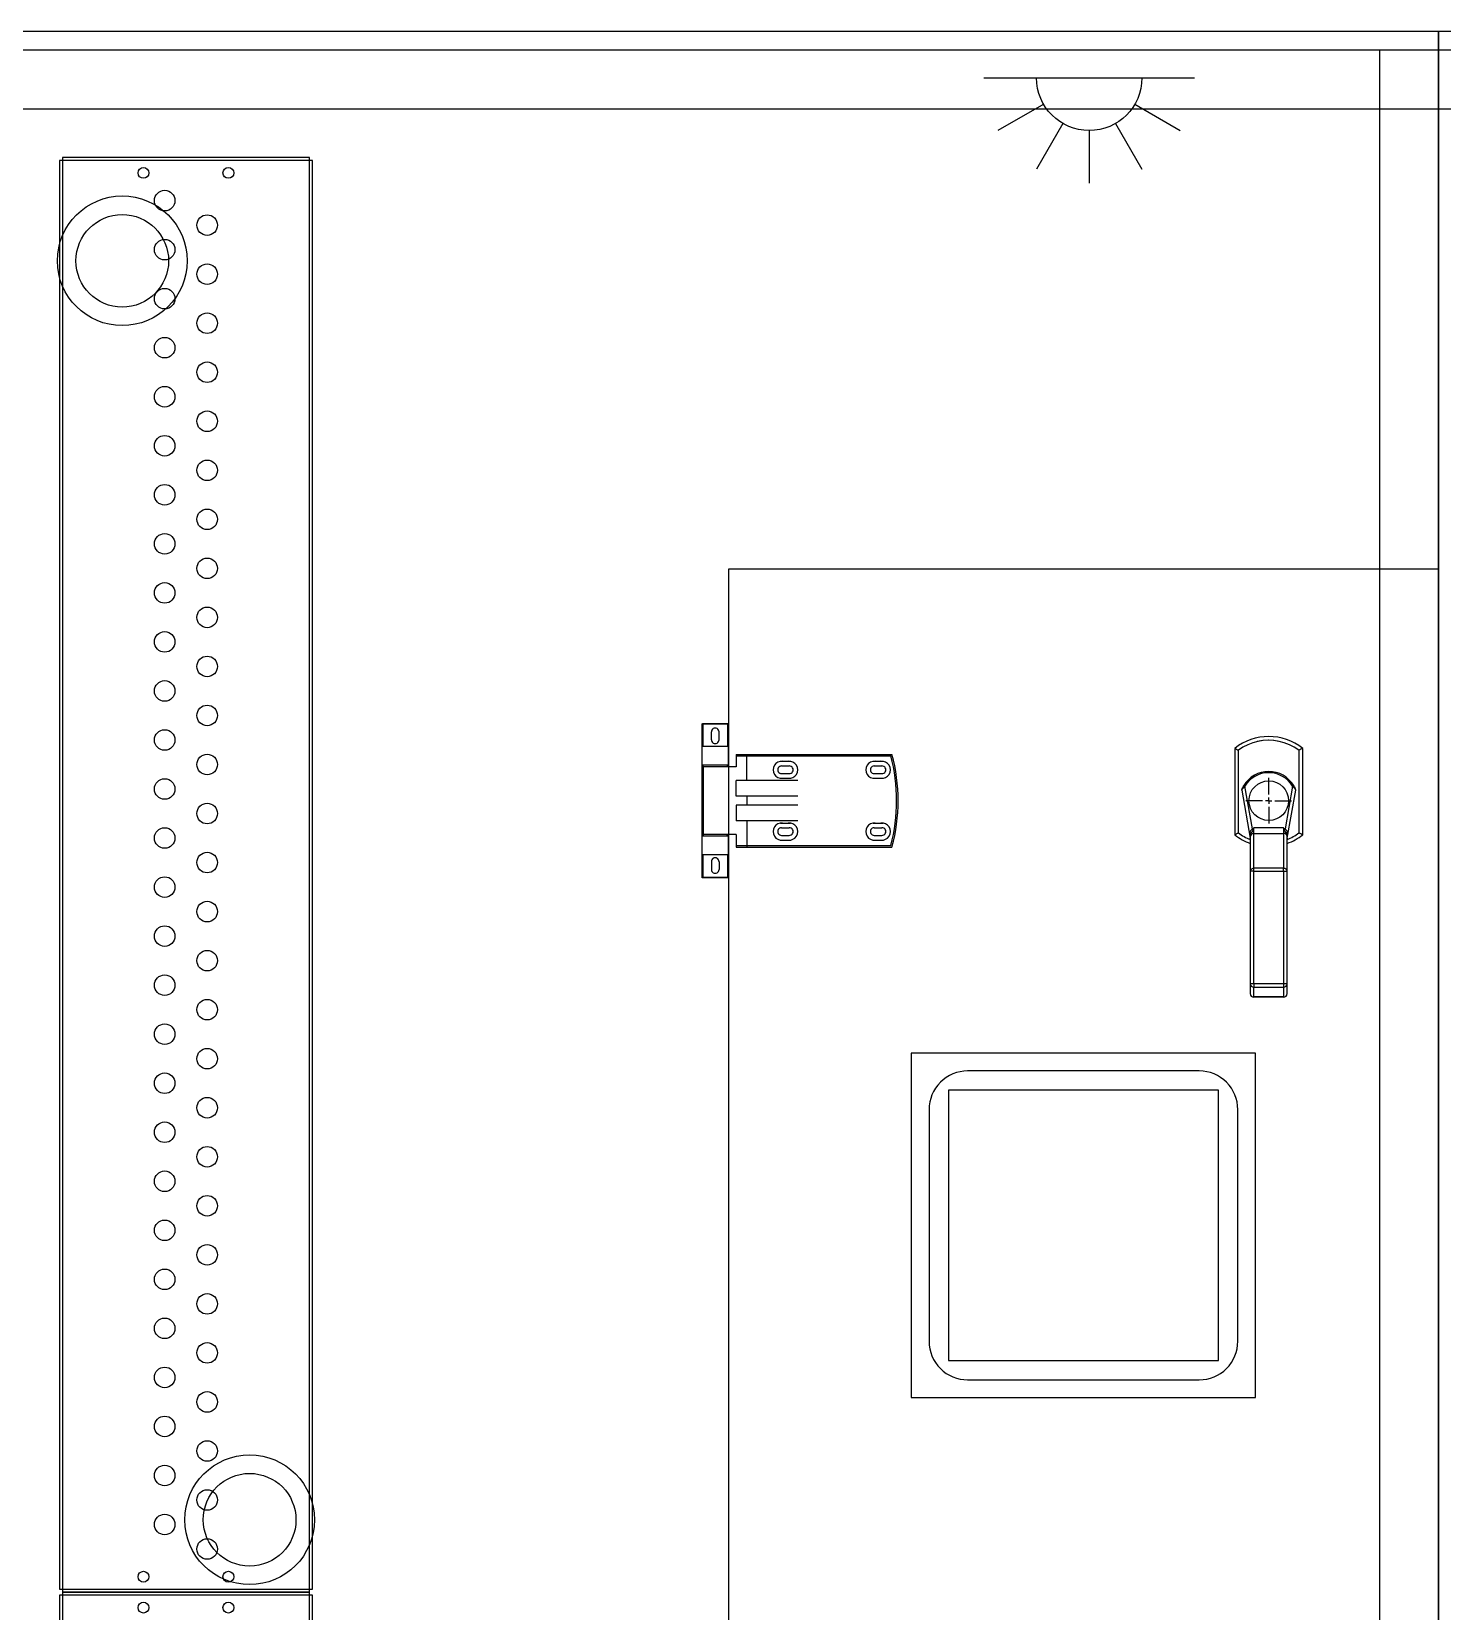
# Model space of a CAD drawing. Header units: millimetres. Extents: x -7350 to 21750, y -6100 to 14306.
# Drawn here: x 3276 to 4190, y 1087 to 2110 of the extents above; entities that cross this region are included whole.
import ezdxf

# ---------------------------------------------------------------- set-up
doc = ezdxf.new("R2010")
doc.units = ezdxf.units.MM
for name, color, linetype in [('____', 7, 'Continuous'), ('Dim', 1, 'Continuous'), ('McDoor', 7, 'Continuous'), ('McFrame', 7, 'Continuous'), ('McPipe', 7, 'Continuous')]:
    doc.layers.add(name, color=color, linetype=linetype)

# ---------------------------------------------------------------- blocks, each defined once
blk = doc.blocks.new('M01014289613')
for p, q in [((2, 992.5, 0), (2, 0, 0)), ((162, 992.5, 0), (2, 992.5, 0)), ((162, 0, 0), (162, 992.5, 0)), ((0, 990.5, 0), (0, 2, 0)), ((164, 990.5, 0), (0, 990.5, 0)), ((164, 2, 0), (164, 990.5, 0)), ((0, 2, 0), (164, 2, 0)), ((2, 0, 0), (162, 0, 0))]:
    blk.add_line(p, q)
for centre, radius in [((54.5, 982.5, 0), 3.5), ((109.5, 982.5, 0), 3.5), ((68.25, 964.5625, 0), 6.66), ((95.75, 948.6875, 0), 6.66), ((68.25, 932.8125, 0), 6.66), ((95.75, 916.9375, 0), 6.66), ((68.25, 901.0625, 0), 6.66), ((95.75, 885.1875, 0), 6.66), ((68.25, 869.3125, 0), 6.66), ((95.75, 853.4375, 0), 6.66), ((68.25, 837.5625, 0), 6.66), ((95.75, 821.6875, 0), 6.66), ((68.25, 805.8125, 0), 6.66), ((95.75, 789.9375, 0), 6.66), ((68.25, 774.0625, 0), 6.66), ((95.75, 758.1875, 0), 6.66), ((68.25, 742.3125, 0), 6.66), ((95.75, 726.4375, 0), 6.66), ((68.25, 710.5625, 0), 6.66), ((95.75, 694.6875, 0), 6.66), ((68.25, 678.8125, 0), 6.66), ((95.75, 662.9375, 0), 6.66), ((68.25, 647.0625, 0), 6.66), ((95.75, 631.1875, 0), 6.66), ((68.25, 615.3125, 0), 6.66), ((95.75, 599.4375, 0), 6.66), ((68.25, 583.5625, 0), 6.66), ((95.75, 567.6875, 0), 6.66), ((68.25, 551.8125, 0), 6.66), ((95.75, 535.9375, 0), 6.66), ((68.25, 520.0625, 0), 6.66), ((95.75, 504.1875, 0), 6.66), ((68.25, 488.3125, 0), 6.66), ((95.75, 472.4375, 0), 6.66), ((68.25, 456.5625, 0), 6.66), ((95.75, 440.6875, 0), 6.66), ((68.25, 424.8125, 0), 6.66), ((95.75, 408.9375, 0), 6.66), ((68.25, 393.0625, 0), 6.66), ((95.75, 377.1875, 0), 6.66), ((68.25, 361.3125, 0), 6.66), ((95.75, 345.4375, 0), 6.66), ((68.25, 329.5625, 0), 6.66), ((95.75, 313.6875, 0), 6.66), ((68.25, 297.8125, 0), 6.66), ((95.75, 281.9375, 0), 6.66), ((68.25, 266.0625, 0), 6.66), ((95.75, 250.1875, 0), 6.66), ((68.25, 234.3125, 0), 6.66), ((95.75, 218.4375, 0), 6.66), ((68.25, 202.5625, 0), 6.66), ((95.75, 186.6875, 0), 6.66), ((68.25, 170.8125, 0), 6.66), ((95.75, 154.9375, 0), 6.66), ((68.25, 139.0625, 0), 6.66), ((95.75, 123.1875, 0), 6.66), ((68.25, 107.3125, 0), 6.66), ((95.75, 91.4375, 0), 6.66), ((68.25, 75.5625, 0), 6.66), ((95.75, 59.6875, 0), 6.66), ((68.25, 43.8125, 0), 6.66), ((95.75, 27.9375, 0), 6.66), ((54.5, 10, 0), 3.5), ((109.5, 10, 0), 3.5)]:
    blk.add_circle(centre, radius)
blk = doc.blocks.new('M01014286920')
for p, q in [((0, 927, 0), (0, 2, 0)), ((164, 927, 0), (0, 927, 0)), ((2, 929, 0), (2, 0, 0)), ((162, 929, 0), (2, 929, 0)), ((162, 0, 0), (162, 929, 0)), ((164, 2, 0), (164, 927, 0)), ((0, 2, 0), (164, 2, 0)), ((2, 0, 0), (162, 0, 0))]:
    blk.add_line(p, q)
for centre, radius in [((54.5, 919, 0), 3.5), ((109.5, 919, 0), 3.5), ((68.25, 901.0625, 0), 6.66), ((95.75, 885.1875, 0), 6.66), ((68.25, 869.3125, 0), 6.66), ((95.75, 853.4375, 0), 6.66), ((68.25, 837.5625, 0), 6.66), ((95.75, 821.6875, 0), 6.66), ((68.25, 805.8125, 0), 6.66), ((95.75, 789.9375, 0), 6.66), ((68.25, 774.0625, 0), 6.66), ((95.75, 758.1875, 0), 6.66), ((68.25, 742.3125, 0), 6.66), ((95.75, 726.4375, 0), 6.66), ((68.25, 710.5625, 0), 6.66), ((95.75, 694.6875, 0), 6.66), ((68.25, 678.8125, 0), 6.66), ((95.75, 662.9375, 0), 6.66), ((68.25, 647.0625, 0), 6.66), ((95.75, 631.1875, 0), 6.66), ((68.25, 615.3125, 0), 6.66), ((95.75, 599.4375, 0), 6.66), ((68.25, 583.5625, 0), 6.66), ((95.75, 567.6875, 0), 6.66), ((68.25, 551.8125, 0), 6.66), ((95.75, 535.9375, 0), 6.66), ((68.25, 520.0625, 0), 6.66), ((95.75, 504.1875, 0), 6.66), ((68.25, 488.3125, 0), 6.66), ((95.75, 472.4375, 0), 6.66), ((68.25, 456.5625, 0), 6.66), ((95.75, 440.6875, 0), 6.66), ((68.25, 424.8125, 0), 6.66), ((95.75, 408.9375, 0), 6.66), ((68.25, 393.0625, 0), 6.66), ((95.75, 377.1875, 0), 6.66), ((68.25, 361.3125, 0), 6.66), ((95.75, 345.4375, 0), 6.66), ((68.25, 329.5625, 0), 6.66), ((95.75, 313.6875, 0), 6.66), ((68.25, 297.8125, 0), 6.66), ((95.75, 281.9375, 0), 6.66), ((68.25, 266.0625, 0), 6.66), ((95.75, 250.1875, 0), 6.66), ((68.25, 234.3125, 0), 6.66), ((95.75, 218.4375, 0), 6.66), ((68.25, 202.5625, 0), 6.66), ((95.75, 186.6875, 0), 6.66), ((68.25, 170.8125, 0), 6.66), ((95.75, 154.9375, 0), 6.66), ((68.25, 139.0625, 0), 6.66), ((95.75, 123.1875, 0), 6.66), ((68.25, 107.3125, 0), 6.66), ((95.75, 91.4375, 0), 6.66), ((68.25, 75.5625, 0), 6.66), ((95.75, 59.6875, 0), 6.66), ((68.25, 43.8125, 0), 6.66), ((95.75, 27.9375, 0), 6.66), ((54.5, 10, 0), 3.5), ((109.5, 10, 0), 3.5)]:
    blk.add_circle(centre, radius)
blk = doc.blocks.new('MXE-B End G-Door_3_1750')
at = {"color": 7, "linetype": 'Continuous'}
for p, q in [((460, 1750), (0, 1750)), ((0, 1750), (0, 0)), ((460, 0), (460, 1750))]:
    blk.add_line(p, q, dxfattribs=at)
at = {"color": 7, "linetype": 'Continuous', "lineweight": 25, "extrusion": (-1.22461e-16, 0, -1)}
for p, q in [((-17, 1550.5), (-17, 1649.5)), ((-16.5, 1649.5), (-17, 1649.5)), ((-16.5, 1650), (-0.5, 1650)), ((-16.5, 1649.5), (-16.5, 1650)), ((-0.5, 1649.5), (-16.5, 1649.5)), ((-16.5, 1649.5), (-16.5, 1635)), ((-16.5, 1623), (-16.5, 1577)), ((-16.5, 1565), (-16.5, 1550.5)), ((-17, 1550.5), (-16.5, 1550.5)), ((-16.5, 1550.5), (-0.5, 1550.5)), ((-16.5, 1550), (-16.5, 1550.5)), ((-0.5, 1550), (-16.5, 1550))]:
    blk.add_line(p, q, dxfattribs=at)
at = {"color": 7, "linetype": 'Continuous', "lineweight": 25, "extrusion": (1.22461e-16, 0, -1)}
for p, q in [((-0.5, 1649.5), (-0.5, 1650)), ((-0.5, 1649.5), (-0.5, 1635)), ((-0.5, 1649.5), (0, 1649.5)), ((0, 1622), (0, 1649.5)), ((-0.5, 1623), (-0.5, 1622)), ((-0.5, 1578), (-0.5, 1577)), ((0, 1550.5), (0, 1578)), ((-0.5, 1565), (-0.5, 1550.5)), ((-0.5, 1550), (-0.5, 1550.5)), ((0, 1550.5), (-0.5, 1550.5))]:
    blk.add_line(p, q, dxfattribs=at)
for p, q in [((-11, 1639.5), (-11, 1644.5)), ((-6, 1639.5), (-6, 1644.5)), ((0, 1635), (-17, 1635)), ((5, 1630), (5, 1622)), ((5, 1630), (106, 1630)), ((5, 1629), (105.3, 1629)), ((12, 1613), (12, 1630)), ((328, 1633.9), (328, 1577.9)), ((330.4, 1579.1), (330.4, 1632.7)), ((369.6, 1632.7), (369.6, 1579.1)), ((372, 1577.9), (372, 1633.9)), ((0, 1623), (-17, 1623)), ((-16, 1578), (-16, 1622)), ((5, 1622), (-16, 1622)), ((33.8, 1625.5), (40.2, 1625.5)), ((34.5, 1622.5), (39.5, 1622.5)), ((34.5, 1617.5), (39.5, 1617.5)), ((93.8, 1625.5), (100.2, 1625.5)), ((94.5, 1622.5), (99.5, 1622.5)), ((94.5, 1617.5), (99.5, 1617.5)), ((5, 1603), (5, 1613)), ((45, 1613), (5, 1613)), ((33.8, 1614.5), (40.2, 1614.5)), ((93.8, 1614.5), (100.2, 1614.5)), ((332.5, 1606.9), (338, 1575.8)), ((339.4, 1581.7), (334.5, 1609.4)), ((365.5, 1609.4), (360.6, 1581.7)), ((362, 1575.8), (367.5, 1606.9)), ((45, 1603), (5, 1603)), ((5, 1597), (5, 1587)), ((45, 1597), (5, 1597)), ((12, 1603), (12, 1597)), ((45, 1587), (5, 1587)), ((12, 1587), (12, 1570)), ((0, 1577), (-17, 1577)), ((5, 1578), (-16, 1578)), ((5, 1578), (5, 1570)), ((33.8, 1585.5), (40.2, 1585.5)), ((34.5, 1582.5), (39.5, 1582.5)), ((34.5, 1577.5), (39.5, 1577.5)), ((93.8, 1585.5), (100.2, 1585.5)), ((94.5, 1582.5), (99.5, 1582.5)), ((94.5, 1577.5), (99.5, 1577.5)), ((338, 1577.6), (338, 1576.9)), ((338, 1576.9), (338, 1554.3)), ((359.6, 1582.4), (340.4, 1582.4)), ((340.4, 1578.7), (340.4, 1582.4)), ((340.4, 1578.7), (359.6, 1578.7)), ((340.4, 1556.2), (340.4, 1578.7)), ((359.6, 1582.4), (359.6, 1578.7)), ((359.6, 1578.7), (359.6, 1556.2)), ((362, 1575.8), (362.2, 1578)), ((362, 1576.9), (362, 1577.6)), ((362, 1554.3), (362, 1576.9)), ((5, 1571), (105.3, 1571)), ((5, 1570), (106, 1570)), ((33.8, 1574.5), (40.2, 1574.5)), ((93.8, 1574.5), (100.2, 1574.5)), ((0, 1565), (-17, 1565)), ((-11, 1560.5), (-11, 1555.5)), ((-6, 1560.5), (-6, 1555.5)), ((359.6, 1556.2), (340.4, 1556.2)), ((340.4, 1554.3), (340.4, 1556.2)), ((359.6, 1554.3), (359.6, 1556.2)), ((338, 1554.3), (338, 1481.5)), ((340.4, 1554.3), (338, 1554.3)), ((340.4, 1554.3), (359.6, 1554.3)), ((340.4, 1481.5), (340.4, 1554.3)), ((359.6, 1554.3), (359.6, 1481.5)), ((359.6, 1554.3), (362, 1554.3)), ((362, 1481.5), (362, 1554.3)), ((338, 1481.5), (338, 1475.1)), ((340.4, 1481.5), (338, 1481.5)), ((359.6, 1481.5), (340.4, 1481.5)), ((340.4, 1481.5), (340.4, 1479.3)), ((340.4, 1479.3), (359.6, 1479.3)), ((340.4, 1472.9), (340.4, 1479.3)), ((362, 1481.5), (359.6, 1481.5)), ((359.6, 1481.5), (359.6, 1479.3)), ((359.6, 1479.3), (359.6, 1472.9)), ((362, 1475.1), (362, 1481.5)), ((359.6, 1472.9), (340.4, 1472.9)), ((340.4, 1472.9), (340.4, 1472.7)), ((359.6, 1472.7), (340.4, 1472.7)), ((359.6, 1472.9), (359.6, 1472.7))]:
    blk.add_line(p, q)
for points in [[(333.8, 1609.8), (333.8, 1609.8), (333.8, 1609.8), (333.9, 1609.7), (334, 1609.7), (334.1, 1609.6), (334.2, 1609.6), (334.3, 1609.5), (334.5, 1609.4)], [(366.2, 1609.8), (366.2, 1609.8), (366.2, 1609.8), (366.1, 1609.7), (366, 1609.7), (365.9, 1609.6), (365.8, 1609.6), (365.7, 1609.5), (365.5, 1609.4)], [(337.8, 1578), (337.9, 1577), (337.9, 1576.4), (338, 1575.9), (338, 1575.8)], [(339.4, 1581.7), (339.4, 1581.6), (339.5, 1581.5), (339.6, 1581.4), (339.6, 1581.3), (339.7, 1581.2), (339.8, 1581.1), (339.8, 1581.1), (339.9, 1581)], [(360.1, 1581), (360.2, 1581.1), (360.2, 1581.1), (360.3, 1581.2), (360.4, 1581.3), (360.4, 1581.4), (360.5, 1581.5), (360.6, 1581.6), (360.6, 1581.7)]]:
    blk.add_lwpolyline(points)
blk.add_circle((350, 1600), 12.8)
at = {"color": 7, "linetype": 'Continuous', "lineweight": 25, "extrusion": (-1.22461e-16, 0, -1)}
for centre, start, end in [((16.5, 1649.5), 0, 90), ((16.5, 1550.5), 270, 0)]:
    blk.add_arc(centre, 0.5, start, end, dxfattribs=at)
for centre, radius, start, end in [((-8.5, 1644.5), 2.5, 359.9853, 179.9927), ((-8.5, 1639.5), 2.5, 179.9853, 0), ((350, 1605.9), 35.6, 51.8428, 128.1572), ((350, 1605.9), 33.2, 78.3893, 126.1713), ((350, 1605.9), 33.2, 53.8287, 102.95), ((-5.5, 1600), 114.5, 345.3286, 14.6714), ((-4.5, 1600), 114.5, 344.8107, 15.1893), ((-17.8, 1621.7), 1.78, 8.2743, 44.8557), ((0.8, 1621.7), 1.78, 135.1443, 171.7257), ((34.5, 1620), 5.54, 82.9573, 277.0427), ((34.5, 1620), 2.5, 89.9853, 270), ((39.5, 1620), 5.54, 262.9573, 97.0427), ((39.5, 1620), 2.5, 269.9853, 89.9927), ((94.5, 1620), 5.54, 82.9573, 277.0427), ((94.5, 1620), 2.5, 89.9853, 270), ((99.5, 1620), 5.54, 262.9573, 97.0427), ((99.5, 1620), 2.5, 269.9853, 89.9927), ((350, 1600), 18.9, 31.1991, 148.8009), ((350, 1600), 18.1, 31.1991, 148.8009), ((333.3, 1607), 0.8, 157.2035, 190), ((366.7, 1607), 0.8, 350, 22.7965), ((-17.8, 1578.3), 1.78, 315.1443, 351.7257), ((0.8, 1578.3), 1.78, 188.2743, 224.8557), ((34.5, 1580), 5.54, 82.9573, 277.0427), ((34.5, 1580), 2.5, 90, 270.0147), ((39.5, 1580), 5.54, 262.9573, 97.0427), ((39.5, 1580), 2.5, 270.0073, 90.0147), ((94.5, 1580), 5.54, 82.9573, 277.0427), ((94.5, 1580), 2.5, 90, 270.0147), ((99.5, 1580), 5.54, 262.9573, 97.0427), ((99.5, 1580), 2.5, 270.0073, 90.0147), ((350, 1605.9), 35.6, 231.8428, 250.3062), ((350, 1605.9), 33.2, 233.8287, 248.817), ((337.5, 1577.5), 0.518, 4.6656, 55.412), ((340.2, 1576.6), 2.18, 83.4591, 171.4483), ((335.6, 1575.4), 2.4, 0, 10), ((359.8, 1576.6), 2.18, 8.5517, 96.5409), ((350, 1605.9), 33.2, 291.183, 306.1713), ((362.5, 1577.5), 0.518, 124.5882, 175.3345), ((350, 1605.9), 35.6, 289.6938, 308.1572), ((364.4, 1575.4), 2.4, 170, 180), ((-8.5, 1560.5), 2.5, 360, 180.0147), ((-8.5, 1555.5), 2.5, 180.0073, 0.0147), ((340.2, 1554), 2.18, 83.4591, 171.4483), ((359.8, 1554), 2.18, 8.5518, 96.5408), ((340.3, 1481.6), 2.31, 182.5367, 272.3301), ((340.4, 1475.1), 2.4, 180, 270), ((340.3, 1475.2), 2.31, 182.5367, 272.3301), ((359.7, 1481.6), 2.31, 267.67, 357.4633), ((359.6, 1475.1), 2.4, 270, 0), ((359.7, 1475.2), 2.31, 267.67, 357.4633)]:
    blk.add_arc(centre, radius, start, end)
at = {"color": 7, "linetype": 'Continuous', "lineweight": 25, "extrusion": (1.22461e-16, 0, -1)}
for centre, start, end in [((0.5, 1649.5), 90, 180), ((0.5, 1550.5), 180, 270)]:
    blk.add_arc(centre, 0.5, start, end, dxfattribs=at)
for points in [[(328, 1633.9), (328.8, 1633.5), (329.6, 1633.1), (330.4, 1632.7)], [(372, 1633.9), (371.2, 1633.5), (370.4, 1633.1), (369.6, 1632.7)], [(330.4, 1579.1), (329.6, 1578.7), (328.8, 1578.3), (328, 1577.9)], [(339.9, 1581), (340.1, 1581.4), (340.2, 1581.9), (340.4, 1582.4)], [(360.1, 1581), (359.9, 1581.4), (359.8, 1581.9), (359.6, 1582.4)], [(372, 1577.9), (371.2, 1578.3), (370.4, 1578.7), (369.6, 1579.1)]]:
    blk.add_open_spline(points, degree=3)
for points, knots in [([(333.8, 1609.8), (333.6, 1609.6), (333.5, 1609.3), (333.2, 1608.8), (333.1, 1608.6), (332.9, 1608.1), (332.8, 1607.9), (332.6, 1607.6), (332.6, 1607.5), (332.6, 1607.4), (332.6, 1607.4), (332.5, 1607.3), (332.5, 1607.3), (332.5, 1607.3)], [0, 0, 0, 0, 0.25, 0.25, 0.5, 0.5, 0.75, 0.75, 0.875, 0.875, 0.9375, 0.9375, 1, 1, 1, 1]), ([(332.5, 1606.9), (332.5, 1606.9), (332.5, 1606.9), (332.6, 1607), (332.6, 1607.1), (332.7, 1607.3), (332.8, 1607.4), (333, 1607.6), (333, 1607.7), (333.2, 1607.9), (333.3, 1608.1), (333.5, 1608.3), (333.7, 1608.5), (334, 1608.9), (334.2, 1609.1), (334.5, 1609.4)], [0, 0, 0, 0, 0.125, 0.125, 0.25, 0.25, 0.375, 0.375, 0.5, 0.5, 0.625, 0.625, 0.75, 0.75, 1, 1, 1, 1]), ([(365.5, 1609.4), (365.8, 1609.1), (366, 1608.9), (366.4, 1608.5), (366.5, 1608.3), (366.7, 1608.1), (366.8, 1607.9), (367, 1607.7), (367, 1607.6), (367.2, 1607.4), (367.3, 1607.3), (367.4, 1607.1), (367.4, 1607), (367.5, 1606.9), (367.5, 1606.9), (367.5, 1606.9)], [0, 0, 0, 0, 0.25, 0.25, 0.375, 0.375, 0.5, 0.5, 0.625, 0.625, 0.75, 0.75, 0.875, 0.875, 1, 1, 1, 1]), ([(367.5, 1607.3), (367.5, 1607.3), (367.5, 1607.3), (367.4, 1607.4), (367.4, 1607.4), (367.4, 1607.5), (367.4, 1607.6), (367.3, 1607.8), (367.2, 1607.9), (367.1, 1608.1), (367.1, 1608.2), (366.9, 1608.6), (366.8, 1608.8), (366.5, 1609.3), (366.4, 1609.6), (366.2, 1609.8)], [0, 0, 0, 0, 0.0625, 0.0625, 0.125, 0.125, 0.25, 0.25, 0.375, 0.375, 0.5, 0.5, 0.75, 0.75, 1, 1, 1, 1]), ([(339.4, 1581.7), (339.3, 1581.5), (339.1, 1581.4), (338.8, 1581.1), (338.7, 1581), (338.5, 1580.7), (338.4, 1580.6), (338.2, 1580.3), (338.1, 1580.2), (337.9, 1579.7), (337.8, 1579.4), (337.7, 1578.7), (337.7, 1578.3), (337.8, 1578)], [0, 0, 0, 0, 0.125, 0.125, 0.25, 0.25, 0.375, 0.375, 0.5, 0.5, 0.75, 0.75, 1, 1, 1, 1]), ([(338, 1577.6), (338, 1577.7), (338, 1577.9), (338.1, 1578.2), (338.1, 1578.4), (338.2, 1578.7), (338.3, 1578.8), (338.5, 1579.1), (338.6, 1579.2), (338.8, 1579.4), (338.9, 1579.5), (339.2, 1579.8), (339.3, 1579.9), (339.5, 1580.2), (339.6, 1580.4), (339.8, 1580.7), (339.8, 1580.8), (339.9, 1581)], [0, 0, 0, 0, 0.125, 0.125, 0.25, 0.25, 0.375, 0.375, 0.5, 0.5, 0.625, 0.625, 0.75, 0.75, 0.875, 0.875, 1, 1, 1, 1]), ([(339.4, 1581.7), (339.5, 1581.8), (339.7, 1581.9), (339.9, 1582), (340, 1582.2), (340.2, 1582.3), (340.4, 1582.4), (340.4, 1582.4), (340.4, 1582.4), (340.4, 1582.4)], [0, 0, 0, 0, 0.000785588, 0.000785588, 0.000785588, 0.001571314, 0.001571314, 0.001571314, 0.001586806, 0.001586806, 0.001586806, 0.001586806]), ([(360.6, 1581.7), (360.5, 1581.8), (360.3, 1581.9), (360.1, 1582), (360, 1582.2), (359.8, 1582.3), (359.6, 1582.4), (359.6, 1582.4), (359.6, 1582.4), (359.6, 1582.4)], [0, 0, 0, 0, 0.000785588, 0.000785588, 0.000785588, 0.001571314, 0.001571314, 0.001571314, 0.001586806, 0.001586806, 0.001586806, 0.001586806]), ([(360.1, 1581), (360.2, 1580.8), (360.2, 1580.7), (360.4, 1580.4), (360.5, 1580.2), (360.7, 1579.9), (360.8, 1579.8), (361.1, 1579.5), (361.2, 1579.4), (361.4, 1579.2), (361.5, 1579.1), (361.7, 1578.8), (361.8, 1578.7), (361.9, 1578.4), (361.9, 1578.2), (362, 1577.9), (362, 1577.7), (362, 1577.6)], [0, 0, 0, 0, 0.125, 0.125, 0.25, 0.25, 0.375, 0.375, 0.5, 0.5, 0.625, 0.625, 0.75, 0.75, 0.875, 0.875, 1, 1, 1, 1]), ([(362.2, 1578), (362.3, 1578.3), (362.3, 1578.7), (362.2, 1579.2), (362.2, 1579.4), (362.1, 1579.7), (362.1, 1579.9), (361.9, 1580.2), (361.8, 1580.3), (361.6, 1580.6), (361.5, 1580.7), (361.3, 1581), (361.2, 1581.1), (360.9, 1581.4), (360.7, 1581.5), (360.6, 1581.7)], [0, 0, 0, 0, 0.25, 0.25, 0.375, 0.375, 0.5, 0.5, 0.625, 0.625, 0.75, 0.75, 0.875, 0.875, 1, 1, 1, 1])]:
    blk.add_open_spline(points, degree=3, knots=knots)
at = {"layer": 'Dim', "color": 0}
for p, q in [((350, 1604), (350, 1614.8)), ((346, 1600), (335.2, 1600)), ((350, 1600), (348, 1600)), ((350, 1600), (350, 1602)), ((350, 1600), (352, 1600)), ((350, 1600), (350, 1598)), ((350, 1596), (350, 1585.2)), ((354, 1600), (364.8, 1600))]:
    blk.add_line(p, q, dxfattribs=at)
blk = doc.blocks.new('A$C41DE083D')
at = {"linetype": 'Continuous'}
for p, q in [((68.2, 34.1), (68.2, 68.2)), ((51.1, 29.5), (34.1, 59.1)), ((85.2, 29.5), (102.3, 59.1)), ((38.7, 17), (9.1, 34.1)), ((97.7, 17), (127.2, 34.1)), ((0, 0), (136.4, 0))]:
    blk.add_line(p, q, dxfattribs=at)
blk.add_arc((68.2, 0), 34.1, 0, 180, dxfattribs=at)
blk = doc.blocks.new('InspectLamp')
at = {"layer": '____', "xscale": -1, "rotation": 180}
blk.add_blockref('A$C41DE083D', (-68.2, 0), dxfattribs=at)
blk = doc.blocks.new('InspectWindowRect')
at = {"layer": 'McDoor'}
for points in [[(-111.5, -111.5), (111.5, -111.5), (111.5, 111.5), (-111.5, 111.5)], [(-87.5, -87.5), (87.5, -87.5), (87.5, 87.5), (-87.5, 87.5)]]:
    blk.add_lwpolyline(points, close=True, dxfattribs=at)
blk.add_lwpolyline([(-75, -100), (75, -100, 0.414214), (100, -75), (100, 75, 0.414214), (75, 100), (-75, 100, 0.414214), (-100, 75), (-100, -75, 0.414214)], format="xyb", close=True, dxfattribs=at)

msp = doc.modelspace()

# ---------------------------------------------------------------- linework, layer by layer
for centre in [(3334.45, 1961.6), (3416.95, 1146.4)]:
    msp.add_circle(centre, 30)
at = {"layer": 'McFrame', "color": 5}
for p, q in [((4149, 12), (4149, 2098)), ((2112, 2060), (4187, 2060)), ((4187, 2060), (6412, 2060))]:
    msp.add_line(p, q, dxfattribs=at)
at = {"layer": 'McFrame'}
for points in [[(2112, 0), (4187, 0), (4187, 2110), (2112, 2110)], [(4187, 0), (6412, 0), (6412, 2110), (4187, 2110)], [(2112, 12), (4187, 12), (4187, 2098), (2112, 2098)], [(4187, 12), (6412, 12), (6412, 2098), (4187, 2098)]]:
    msp.add_lwpolyline(points, close=True, dxfattribs=at)
at = {"layer": 'McPipe'}
for centre in [(3334.45, 1961.6), (3416.95, 1146.4)]:
    msp.add_circle(centre, 42, dxfattribs=at)

# ---------------------------------------------------------------- block references
for name, p in [('M01014286920', (3293.7, 1099.5)), ('M01014289613', (3293.7, 107))]:
    msp.add_blockref(name, p)
at = {"layer": 'McDoor'}
for name, p in [('InspectLamp', (3960.75, 2080)), ('MXE-B End G-Door_3_1750', (3727, 12)), ('InspectWindowRect', (3957, 1337))]:
    msp.add_blockref(name, p, dxfattribs=at)

doc.saveas('drawing.dxf')
